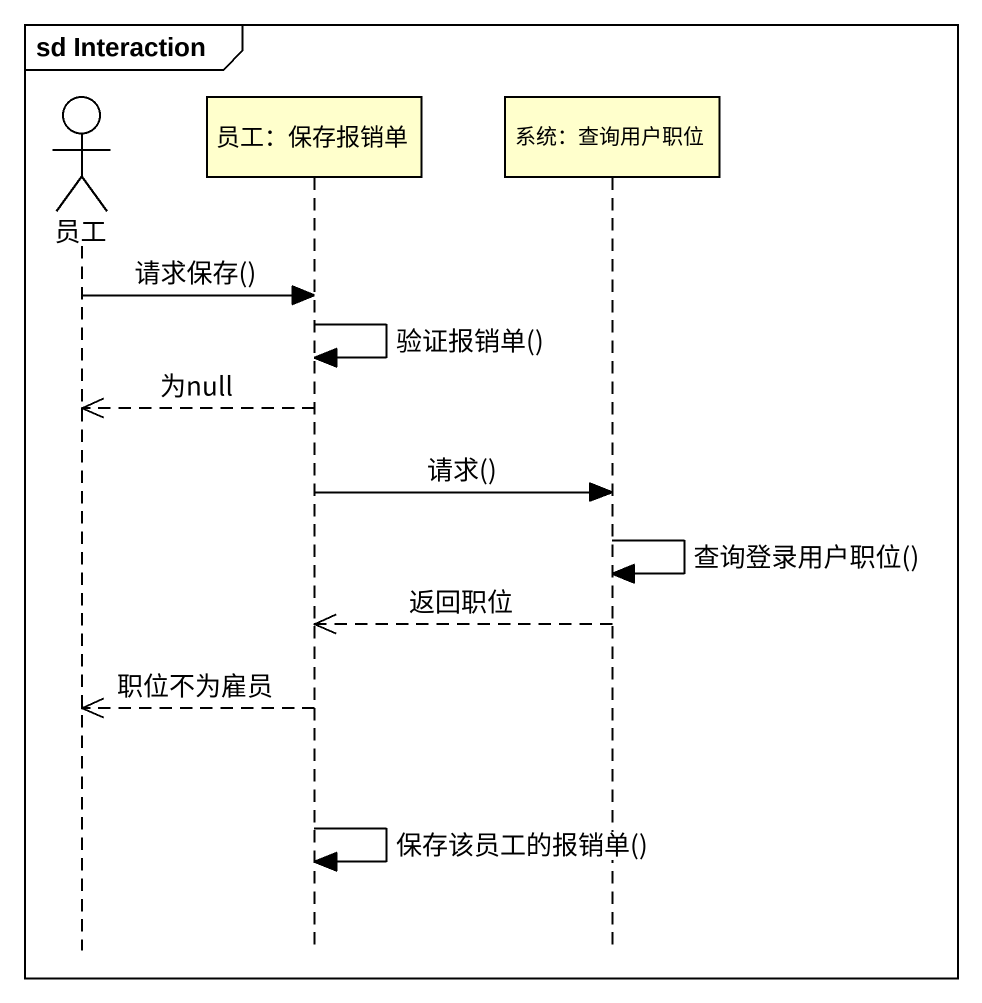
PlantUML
@startuml
mainframe sd Interaction
hide footbox
actor 员工
participant "员工：保存报销单" as 员工_保存报销单
participant "系统：查询用户职位" as 系统_查询用户职位

员工 -> 员工_保存报销单 : 请求保存()
员工_保存报销单 -> 员工_保存报销单 : 验证报销单()
员工_保存报销单 -->> 员工 : 为null
员工_保存报销单 -> 系统_查询用户职位 : 请求()
系统_查询用户职位 -> 系统_查询用户职位 : 查询登录用户职位()
系统_查询用户职位 -->> 员工_保存报销单 : 返回职位
员工_保存报销单 -->> 员工 : 职位不为雇员
员工_保存报销单 -> 员工_保存报销单 : 保存该员工的报销单()
@enduml
